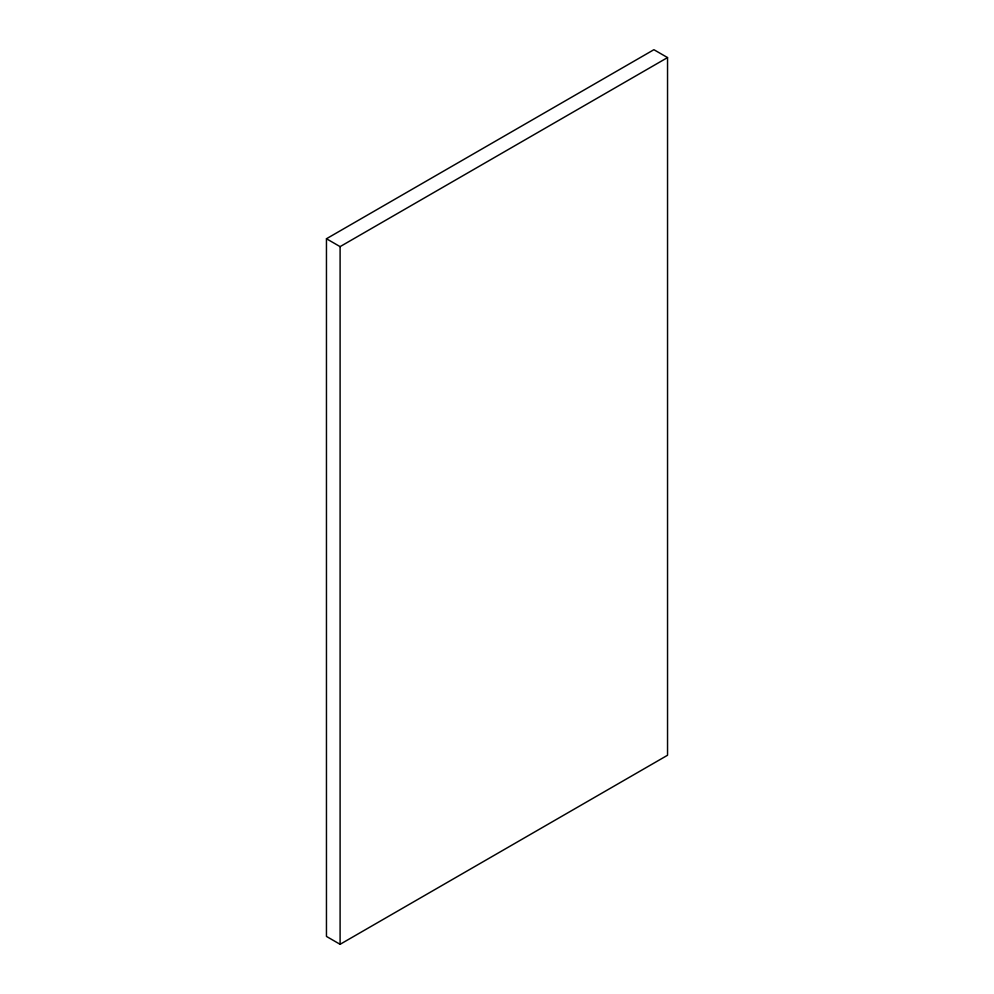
<?xml version="1.0" encoding="UTF-8"?>
<svg xmlns="http://www.w3.org/2000/svg" width="994" height="994" viewBox="0 0 994 994"><rect width="100%" height="100%" fill="white"/><g stroke="black" fill="none" stroke-linecap="round" stroke-linejoin="round"><path stroke-width="1.49" d="M326.454 238.746L653.903 49.7L667.546 57.577L667.546 755.254L340.097 944.3L326.454 936.423L326.454 238.746L340.097 246.624L667.546 57.577M340.097 246.624L340.097 944.3"/></g></svg>
